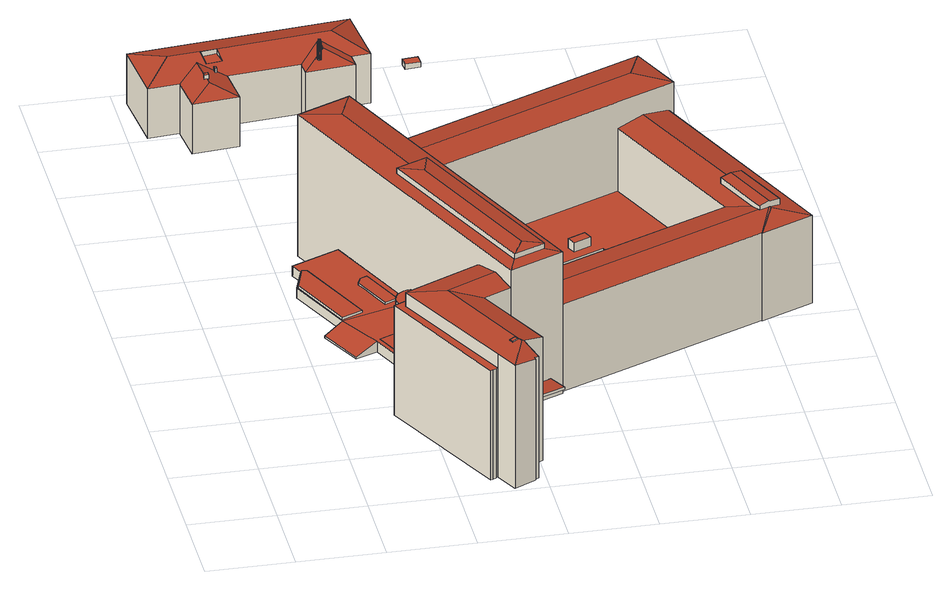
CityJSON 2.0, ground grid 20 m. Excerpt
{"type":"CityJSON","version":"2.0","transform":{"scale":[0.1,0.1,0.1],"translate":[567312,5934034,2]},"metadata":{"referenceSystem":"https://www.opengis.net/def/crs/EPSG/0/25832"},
"CityObjects":{
"building1":{"type":"Building","attributes":{"Grundfläche 2D":"848.100263","Grundhöhe NN":"8.971"},"geometry":[{"type":"Solid","lod":"3","boundaries":[[[[0,1,2,3,4]],[[5,6,7,8,9,10,11,12,13,14,15,16,17,18,19,20,21,22,23]],[[24,25,26,27,28,29]],[[30,31,32,33]],[[34,35,36,37,38,39,40,41,42,43,44,45,46,47,48,49,50,51,52,53,54,55],[56,57,58,59,60,61]],[[62,63,64,65,51,66,67,68,69,70],[71,72,73,74,75,76,77,78],[79,80,81,82,83,84,85,86,87]],[[51,50,66]],[[51,88,89,52]],[[81,24,29,83,82]],[[71,1,0,73,72]],[[1,71,78,2]],[[78,77,3,2]],[[77,76,4,3]],[[76,75,74,73,0,4]],[[69,68,19,18]],[[68,67,20,19]],[[66,50,21,20,67]],[[50,49,22,21]],[[49,48,23,22]],[[48,47,5,23]],[[47,46,6,5]],[[46,45,7,6]],[[43,8,7,45,44]],[[43,42,9,8]],[[42,41,10,9]],[[41,40,11,10]],[[40,39,12,11]],[[39,38,13,12]],[[38,37,14,13]],[[37,36,15,14]],[[16,15,36,35]],[[35,34,17,16]],[[18,17,34,69]],[[86,85,27,26,79,87]],[[85,84,83,29,28,27]],[[81,80,25,24]],[[80,79,26,25]],[[61,31,30,57,56]],[[60,59,32,31,61]],[[59,58,33,32]],[[30,33,58,57]],[[90,91,62,70,69,34,55,92,93]],[[63,62,91,94]],[[64,63,94,95]],[[65,64,95,96]],[[51,65,96,97]],[[88,51,97,98]],[[89,88,98,99]],[[52,89,99,100]],[[53,52,100,101]],[[55,54,53,101,92]],[[94,91,90,93,92,101,100,99,98,97,96,95]]]],"semantics":{"surfaces":[{"type":"RoofSurface"},{"type":"WallSurface"},{"type":"GroundSurface"}],"values":[[0,0,0,0,0,0,0,0,1,1,1,1,1,1,1,1,1,1,1,1,1,1,1,1,1,1,1,1,1,1,1,1,1,1,1,1,1,1,1,1,1,1,1,1,1,1,1,1,1,1,1,2]]}}]},
"building2":{"type":"Building","attributes":{"Grundfläche 2D":"903.703807","Grundhöhe NN":"11.062"},"children":["building2-1","building2-2","building2-3"],"geometry":[{"type":"Solid","lod":"3","boundaries":[[[[102,103,104,105]],[[106,107,108]],[[109,108,107,110,111]],[[112,113,114,115,116,117,118,119,111,110,107,106],[120,104,121,122,110]],[[123,124,125,113,112,126]],[[127,123,126]],[[114,113,125,124,123,127,115]],[[116,128,129,117]],[[130,129,128]],[[118,117,129,130]],[[109,111,119]],[[122,103,102,110]],[[104,103,122,121]],[[120,105,104]],[[120,110,102,105]],[[131,132,106,108]],[[132,133,112,106]],[[133,134,126,112]],[[134,135,127,126]],[[135,136,115,127]],[[136,137,116,115]],[[137,138,128,116]],[[138,139,130,128]],[[139,140,118,130]],[[140,141,119,118]],[[141,142,109,119]],[[142,131,108,109]],[[136,135,134,133,132,131,142,141,140,139,138,137]]]],"semantics":{"surfaces":[{"type":"RoofSurface"},{"type":"WallSurface"},{"type":"GroundSurface"}],"values":[[0,0,0,0,0,0,0,0,0,0,0,1,1,1,1,1,1,1,1,1,1,1,1,1,1,1,1,2]]}}]},
"building2-1":{"type":"BuildingInstallation","parents":["building2"],"geometry":[{"type":"MultiSurface","lod":"3","boundaries":[[[143,144,145,146]],[[146,145,147]],[[143,148,149,144]],[[148,150,151,149]],[[152,149,151]],[[147,145,153]],[[154,153,145,144]],[[152,154,144,149]],[[146,147,155,156]],[[156,157,158,159]],[[159,158,160]],[[156,155,157]],[[153,161,155,147]],[[157,155,161]],[[161,158,157]],[[160,158,161]],[[150,162,163,151]],[[162,164,165,163]],[[166,152,151,163]],[[166,163,165,167]],[[165,164,168,169,170]],[[168,171,172,169]],[[173,171,174,175]],[[173,172,171]],[[176,177,173,175]],[[178,167,165,170,169]],[[177,178,169,172,173]],[[174,179,180,175]],[[179,181,182,180]],[[183,182,181]],[[184,176,175,180]],[[184,180,182,185]],[[185,182,183]],[[181,186,187,183]],[[186,188,189,190,187]],[[188,191,192,189]],[[193,185,183,187]],[[193,187,190,194]],[[195,194,189,192]],[[190,189,194]],[[191,196,197,198,192]],[[199,200,201,196]],[[196,201,197]],[[195,192,198,197]],[[197,201,195]],[[201,200,202,195]],[[199,203,204,200]],[[203,205,206,204]],[[159,160,206,205]],[[207,208,204,206]],[[208,202,200,204]],[[161,207,206,160]],[[195,202,208,207,161,153,154,152,166,167,178,177,176,184,185,193,194]],[[162,150,209,210]],[[164,162,210,211]],[[168,164,211,212]],[[171,168,212,213]],[[171,213,174]],[[143,146,214,215]],[[148,143,215,216]],[[150,148,216,209]],[[188,186,217]],[[191,188,217,218]],[[196,191,218,219]],[[199,196,219,220]],[[203,199,220,221]],[[205,203,221,222]],[[159,205,222,223]],[[156,159,223,224]],[[146,156,224,214]]],"semantics":{"surfaces":[{"type":"RoofSurface"},{"type":"WallSurface"}],"values":[0,0,0,0,0,0,0,0,0,0,0,0,0,0,0,0,0,0,0,0,0,0,0,0,0,0,0,0,0,0,0,0,0,0,0,0,0,0,0,0,0,0,0,0,0,0,0,0,0,0,0,0,0,1,1,1,1,1,1,1,1,1,1,1,1,1,1,1,1,1]}}]},
"building2-2":{"type":"BuildingInstallation","parents":["building2"],"geometry":[{"type":"MultiSurface","lod":"3","boundaries":[[[225,226,227,228]],[[226,225,229,230]],[[227,226,230,231]],[[228,227,231,114]],[[229,225,228,114]]],"semantics":{"surfaces":[{"type":"RoofSurface"},{"type":"WallSurface"}],"values":[0,1,1,1,1]}}]},
"building2-3":{"type":"BuildingInstallation","parents":["building2"],"geometry":[{"type":"MultiSurface","lod":"3","boundaries":[[[232,233,234,235]],[[236,233,232,237,125]],[[236,238,234,233]],[[239,235,234,238,124]],[[239,237,232,235]]],"semantics":{"surfaces":[{"type":"RoofSurface"},{"type":"WallSurface"}],"values":[0,1,1,1,1]}}]},
"building3":{"type":"Building","attributes":{"Grundfläche 2D":"6158.291912","Grundhöhe NN":"2.568"},"children":["building3-1","building3-2","building3-3"],"geometry":[{"type":"MultiSurface","lod":"3","boundaries":[[[240,241,242,243,244,245]],[[246,247,248,242,241,240,249,250,251,252]],[[253,254,255]],[[256,255,254,257]],[[258,257,254,253]],[[259,256,257,258]],[[260,261,262,263]],[[264,265,266,267]],[[265,268,266]],[[264,267,269]],[[265,264,269,268]],[[270,271,272,273]],[[274,275,276,277,278]],[[274,279,280,281,282,275]],[[283,284,285,281,280]],[[286,284,283]],[[287,288,285,284,286,289,290,291,292,293]],[[290,294,277,276,295,291]],[[296,297,298,299]],[[300,301,302,303,298,297]],[[304,305,302,301,306,307,308,309]],[[310,311,298,303,305]],[[305,303,302]],[[298,311,312,299]],[[313,314,315]],[[316,317,318,319,315,314,320]],[[321,322,323,324,320,314,313,325,326]],[[322,321,319,318]],[[327,328,329,330,331,332,333,334],[335,336,337,338]],[[339,340,341,342]],[[341,340,343,344,345,346,347,348]],[[342,341,348]],[[349,350,351,352,353,354,355,356]],[[249,240,245,292,291,295,250]],[[295,276,275,282,246,252,251,250]],[[285,288,287,243,242,248,247,246,282,281]],[[287,293,292,245,244,243]],[[324,253,255,316,320]],[[258,253,324,323]],[[323,322,318,317,256,259,258]],[[255,256,317,316]],[[357,358,351,350,296,299,312,359,360,321,326,325,313,361,362]],[[327,334,260,263]],[[261,260,334,333]],[[262,261,333,332]],[[267,266,363,364]],[[364,365,269,267]],[[365,366,268,269]],[[266,268,366,363]],[[335,338,271,270]],[[272,271,338,337]],[[273,272,337,336]],[[336,335,270,273]],[[313,315,367,361]],[[319,321,360,368]],[[279,274,278,328,327,263,262,332,331,343,340,339,369,367,315,319,368,370]],[[294,290,289,371,372,348,347,346,345,344,343,331,330]],[[342,348,372,373]],[[339,342,373,369]],[[352,351,358,374]],[[353,352,374,375]],[[354,353,375,376]],[[355,354,376,377]],[[356,355,377,378]],[[280,279,370,379]],[[283,280,379,380]],[[286,283,380,381]],[[289,286,381,371]],[[294,330,329,277]],[[277,329,328,278]],[[296,350,349,297]],[[297,349,356,300]],[[356,378,300]],[[301,300,378,382]],[[383,307,306,301,382,384]],[[310,305,385,386]],[[308,307,383,387]],[[304,309,308,387,388]],[[305,304,388,385]],[[311,310,386,389]],[[312,311,389,359]],[[360,359,389,386,385,388,387,383,384,382,378,377,376,375,374,358,357,362,361,367,369,373,372,371,381,380,379,370,368]]],"semantics":{"surfaces":[{"type":"RoofSurface"},{"type":"WallSurface"},{"type":"GroundSurface"}],"values":[0,0,0,0,0,0,0,0,0,0,0,0,0,0,0,0,0,0,0,0,0,0,0,0,0,0,0,0,0,0,0,0,0,1,1,1,1,1,1,1,1,1,1,1,1,1,1,1,1,1,1,1,1,1,1,1,1,1,1,1,1,1,1,1,1,1,1,1,1,1,1,1,1,1,1,1,1,1,1,1,1,2]}}]},
"building3-1":{"type":"BuildingInstallation","parents":["building3"],"geometry":[{"type":"MultiSurface","lod":"3","boundaries":[[[390,391,392,393]],[[394,395,393,392]],[[390,393,395,396]],[[396,397,391,390]],[[392,391,397,394]]],"semantics":{"surfaces":[{"type":"RoofSurface"},{"type":"WallSurface"}],"values":[0,1,1,1,1]}}]},
"building3-2":{"type":"BuildingInstallation","parents":["building3"],"geometry":[{"type":"MultiSurface","lod":"3","boundaries":[[[398,399,400,401]],[[401,400,402,403]],[[398,401,403,404]],[[399,398,404,405]],[[400,399,405,402]]],"semantics":{"surfaces":[{"type":"RoofSurface"},{"type":"WallSurface"}],"values":[0,1,1,1,1]}}]},
"building3-3":{"type":"BuildingInstallation","parents":["building3"],"geometry":[{"type":"MultiSurface","lod":"3","boundaries":[[[406,407,408,409]],[[410,411,408,407]],[[411,412,409,408]],[[412,413,406,409]],[[413,410,407,406]],[[410,413,412,411]]],"semantics":{"surfaces":[{"type":"RoofSurface"},{"type":"WallSurface"},{"type":"OuterCeilingSurface"}],"values":[0,1,1,1,1,2]}}]},
"building4":{"type":"Building","attributes":{"Grundfläche 2D":"7.647655","Grundhöhe NN":"10.990"},"geometry":[{"type":"Solid","lod":"3","boundaries":[[[[414,415,416,417]],[[418,419,417,416]],[[419,420,414,417]],[[420,421,415,414]],[[421,418,416,415]],[[421,420,419,418]]]],"semantics":{"surfaces":[{"type":"RoofSurface"},{"type":"WallSurface"},{"type":"GroundSurface"}],"values":[[0,1,1,1,1,2]]}}]}
},
"vertices":[
[237,840,101],[226,844,101],[206,782,101],[272,631,101],[320,652,101],[392,643,128],[391,635,128],[392,626,128],[395,619,128],[399,613,128],[404,607,128],[411,601,128],[420,598,128],[429,596,128],[438,596,128],[446,598,128],[454,601,128],[460,606,128],[431,673,128],[423,673,128],[415,671,128],[407,666,128],[400,660,128],[395,652,128],[359,794,100],[343,787,100],[335,768,100],[375,676,100],[403,688,100],[405,689,100],[335,531,99],[390,405,99],[507,455,99],[452,582,99],[460,606,96],[454,601,96],[446,598,96],[438,596,96],[429,596,96],[420,598,96],[411,601,96],[404,607,96],[399,613,96],[395,619,96],[394,621,96],[392,626,96],[391,635,96],[392,643,96],[395,652,96],[400,660,96],[407,666,96],[272,628,95],[327,525,97],[387,392,97],[509,451,97],[524,458,97],[341,519,97],[335,531,97],[452,582,96],[507,455,97],[502,453,97],[390,405,97],[322,923,95],[212,875,95],[225,847,95],[203,783,95],[408,667,96],[415,671,96],[423,673,96],[431,673,96],[429,676,96],[226,844,95],[230,843,95],[237,840,95],[239,835,95],[278,748,96],[320,652,96],[272,631,95],[206,782,95],[335,768,96],[343,787,96],[359,794,96],[400,701,96],[405,689,96],[403,688,96],[375,676,96],[361,708,96],[345,747,96],[228,607,74],[277,505,74],[429,676,70],[322,923,70],[524,458,70],[431,673,70],[212,875,70],[225,847,70],[203,783,70],[272,628,70],[228,607,70],[277,505,70],[327,525,70],[387,392,70],
[186,1565,228],[149,1559,228],[155,1526,228],[192,1531,228],[16,1471,215],[75,1554,240],[1,1624,215],[501,1672,215],[186,1565,240],[443,1591,240],[87,1478,215],[136,1531,231],[172,1505,221],[194,1489,215],[360,1505,215],[410,1569,234],[472,1517,215],[516,1521,215],[192,1531,229],[152,1544,234],[149,1559,240],[145,1445,231],[143,1461,231],[142,1470,231],[96,1388,215],[203,1398,215],[363,1470,215],[414,1533,234],[475,1481,215],[1,1624,91],[16,1471,91],[87,1478,91],[96,1388,91],[203,1398,91],[194,1489,91],[360,1505,91],[363,1470,91],[475,1481,91],[472,1517,91],[516,1521,91],[501,1672,91],
[402,1500,227],[402,1501,261],[401,1501,261],[401,1500,227],[401,1500,261],[403,1501,227],[403,1502,261],[404,1503,227],[403,1503,261],[402,1503,273],[400,1502,273],[401,1502,273],[400,1500,261],[399,1500,227],[399,1500,261],[398,1500,261],[398,1500,227],[398,1501,261],[399,1502,273],[404,1504,227],[404,1504,261],[404,1506,227],[404,1505,261],[402,1504,273],[402,1505,273],[404,1507,227],[403,1507,261],[403,1506,261],[403,1508,227],[402,1507,261],[402,1508,261],[401,1509,227],[401,1508,261],[401,1507,273],[401,1506,273],[402,1506,273],[400,1509,227],[400,1508,261],[398,1509,227],[399,1508,261],[398,1508,261],[400,1507,273],[399,1507,273],[397,1508,227],[397,1508,261],[396,1507,227],[396,1507,261],[397,1507,261],[395,1506,227],[396,1506,261],[398,1507,273],[398,1506,273],[397,1505,273],[395,1505,227],[395,1505,261],[396,1505,261],[395,1503,227],[396,1503,261],[396,1504,261],[397,1504,273],[396,1502,227],[396,1502,261],[397,1501,227],[397,1501,261],[398,1502,273],[397,1503,273],[404,1503,225],[404,1504,225],[404,1506,225],[404,1507,226],[403,1508,226],[401,1500,224],[402,1500,224],[403,1501,224],[396,1507,226],[395,1506,226],[395,1505,225],[395,1503,225],[396,1502,224],[397,1501,224],[398,1500,224],[399,1500,224],
[168,1505,233],[169,1497,233],[173,1498,233],[172,1505,233],[168,1505,222],[169,1497,222],[173,1498,221],
[147,1471,240],[138,1470,240],[138,1461,240],[148,1462,240],[138,1470,229],[147,1471,229],[138,1461,229],[148,1462,229],
[1164,816,251],[1221,684,251],[1222,682,251],[1246,693,247],[1223,745,247],[1188,826,247],[1197,672,247],[1219,681,251],[1221,682,251],[1163,816,251],[1139,805,247],[1185,698,247],[1196,674,247],[419,769,378],[475,739,384],[492,800,378],[668,396,378],[620,405,384],[596,364,378],[667,395,378],[569,781,96],[553,819,96],[521,805,96],[537,767,96],[773,756,66],[867,796,66],[887,848,44],[722,775,44],[918,777,44],[753,704,44],[891,858,42],[711,779,42],[749,693,42],[928,772,42],[676,448,237],[1196,674,237],[1185,698,233],[1131,719,225],[649,510,225],[703,386,225],[1186,596,225],[1219,681,237],[1197,672,237],[1187,593,225],[1224,677,237],[1221,682,237],[1308,646,225],[1246,693,232],[1222,682,237],[1093,1142,225],[1032,1116,237],[1163,816,237],[1188,826,232],[1223,745,232],[970,1089,225],[1139,805,233],[532,440,315],[355,356,315],[441,326,327],[557,381,327],[497,63,315],[524,8,315],[556,90,326],[547,107,326],[583,43,310],[560,91,325],[573,33,310],[575,34,309],[573,38,311],[576,39,310],[606,113,315],[516,300,315],[580,329,315],[262,1061,360],[351,1026,371],[386,1115,360],[492,800,364],[668,396,364],[667,395,365],[705,381,360],[456,784,371],[581,327,360],[596,364,365],[596,364,364],[419,769,364],[429,676,360],[431,673,360],[537,767,68],[649,510,68],[1131,719,68],[970,1089,68],[489,879,68],[521,805,68],[553,819,68],[569,781,68],[891,858,68],[928,772,68],[749,693,68],[711,779,68],[435,1003,291],[462,941,303],[1018,1183,303],[1052,1271,291],[489,879,291],[969,1088,291],[970,1089,291],[1032,1116,291],[1093,1142,291],[1105,1147,291],[355,356,280],[532,440,280],[524,458,280],[331,364,280],[480,54,280],[485,56,280],[493,60,280],[497,63,280],[431,673,6],[524,458,6],[580,329,6],[581,327,6],[262,1061,6],[429,676,6],[887,848,42],[722,775,42],[753,704,42],[918,777,42],[386,1115,6],[705,381,6],[435,1003,6],[703,386,6],[1093,1142,6],[1105,1147,6],[1052,1271,6],[331,364,6],[480,54,6],[485,56,6],[493,60,6],[497,63,6],[1186,596,6],[1187,593,6],[1308,646,6],[524,8,6],[575,34,6],[573,33,6],[560,91,6],[606,113,6],[573,38,6],[583,43,6],[516,300,6],
[536,91,325],[548,97,328],[544,105,328],[531,100,325],[544,105,325],[531,100,323],[536,91,323],[548,97,325],
[867,874,91],[858,894,91],[818,876,91],[827,856,91],[818,876,68],[827,856,68],[867,874,68],[858,894,68],
[697,320,58],[676,368,54],[610,340,54],[631,292,58],[676,368,52],[610,340,52],[631,292,52],[697,320,52],
[652,1649,103],[650,1671,103],[615,1668,103],[617,1646,103],[615,1668,90],[617,1646,90],[652,1649,90],[650,1671,90]
]}
